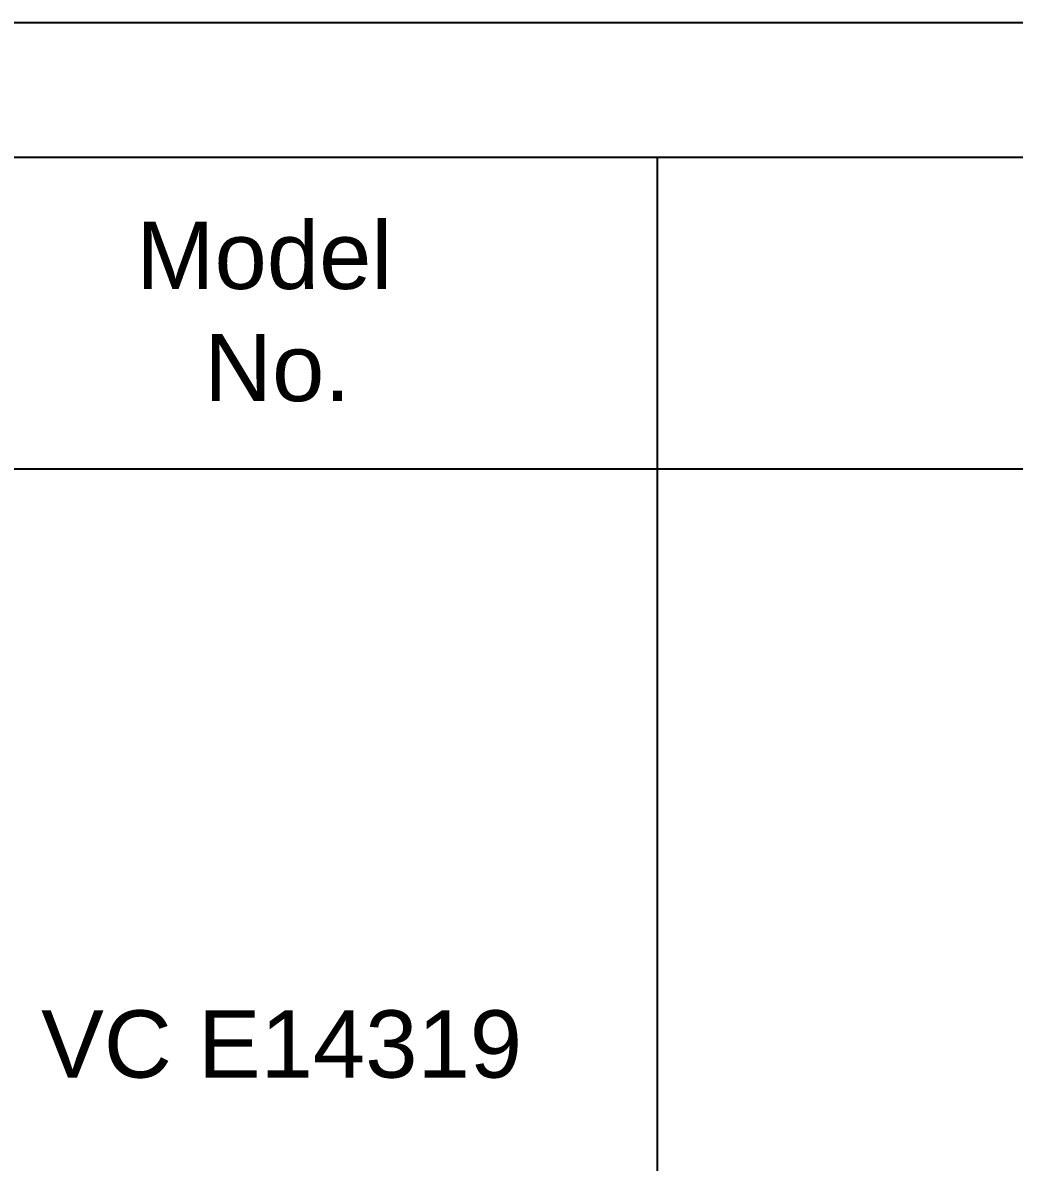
# Model space of a CAD drawing. Header units: millimetres. Extents: x 7018 to 13530, y 4187 to 5692.
# Drawn here: x 9407.2 to 9451.4, y 5198.1 to 5248.9 of the extents above; entities that cross this region are included whole.
import ezdxf

# ---------------------------------------------------------------- set-up
doc = ezdxf.new("R2010")
doc.units = ezdxf.units.MM
doc.styles.get("Standard").update_dxf_attribs({"font": 'arial.ttf'})

msp = doc.modelspace()

# ---------------------------------------------------------------- linework, layer by layer
for p, q in [((9783.725, 5242.873), (9374.469, 5242.873)), ((9435.47, 5242.873), (9435.47, 4986.912)), ((9387.026, 5228.984), (9783.464, 5228.984))]:
    msp.add_line(p, q)
msp.add_lwpolyline([(9787.763, 4951.873), (9787.763, 5248.873), (9367.763, 5248.873), (9367.763, 4951.873)], close=True)

# ---------------------------------------------------------------- texts
at = {"char_height": 2.9997, "width": 34.34827, "attachment_point": 5}
for s, insert in [('Model \\P No.', (9417.964, 5235.986)), ('VC E14319', (9418.738, 5203.332))]:
    msp.add_mtext(s, dxfattribs=dict(at, insert=insert))

doc.saveas('drawing.dxf')
